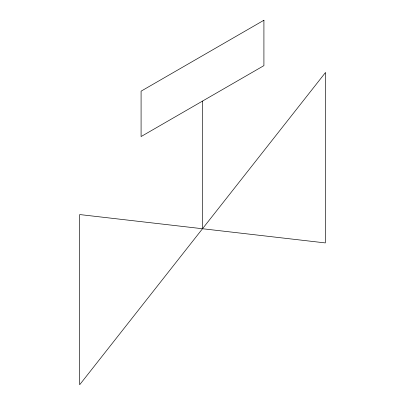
<?xml version="1.0" encoding="UTF-8"?>
<svg xmlns="http://www.w3.org/2000/svg" width="405" height="405" viewBox="0 0 405 405"><rect width="100%" height="100%" fill="white"/><g stroke="black" fill="none" stroke-linecap="round" stroke-linejoin="round"><path stroke-width="0.61" d="M202.5 101.093L202.5 228.739M325.326 72.728L79.674 384.75L79.674 214.554L325.326 242.919L325.326 72.728M263.913 20.25L141.087 91.166L141.087 136.551L263.913 65.635L263.913 20.25"/></g></svg>
